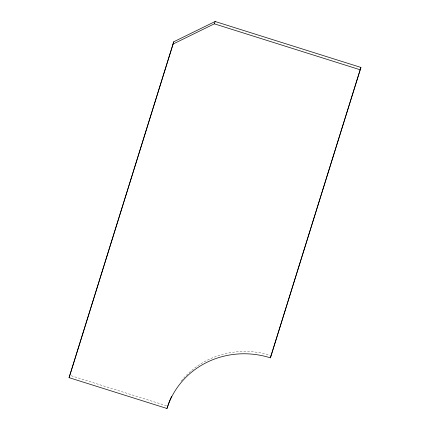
<?xml version="1.0" encoding="UTF-8"?>
<svg xmlns="http://www.w3.org/2000/svg" width="430" height="430" viewBox="0 0 430 430"><rect width="100%" height="100%" fill="white"/><g stroke="black" fill="none" stroke-linecap="round" stroke-linejoin="round"><path stroke-width="0.32" stroke-dasharray="2.15 1.61" d="M71.165 375.729L166.501 405.769M181.218 381.077A83.678 79.394 19.2 0 1 270.588 355.32"/><path stroke-width="0.64" d="M69.074 377.653L173.779 41.764L215.145 21.5L360.926 67.435L270.389 357.835A83.678 79.394 19.2 0 0 166.969 408.5L69.074 377.653L173.779 41.764M270.389 357.835L360.926 67.435M172.968 44.096L214.333 23.827L215.145 21.5M166.969 408.5L167.781 406.173A83.678 79.394 19.2 0 1 171.549 396.492M214.333 23.827L360.114 69.762"/></g></svg>
